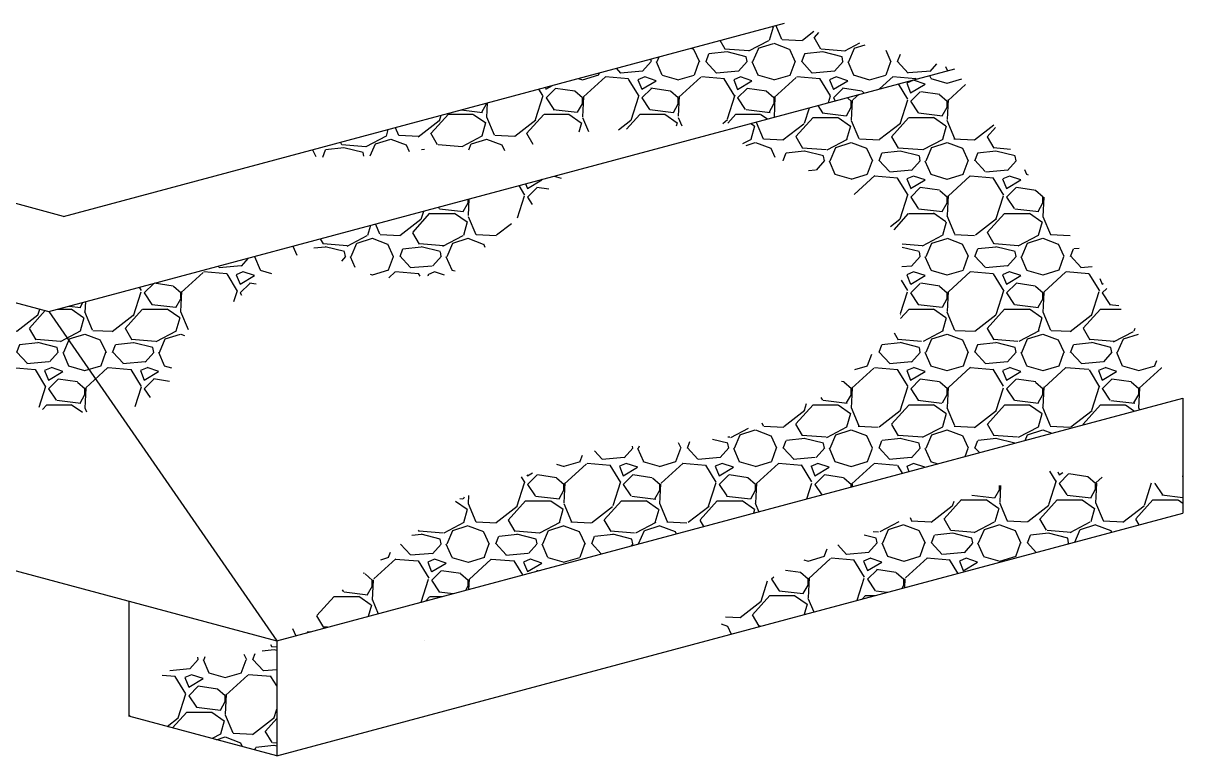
# Model space of a CAD drawing. Header units: feet. Extents: x 425 to 893, y 594 to 1262.
# Drawn here: x 455.91 to 486.17, y 594.49 to 613.61 of the extents above; entities that cross this region are included whole.
import ezdxf

# ---------------------------------------------------------------- set-up
doc = ezdxf.new("R2010")
doc.units = ezdxf.units.FT
doc.header["$MEASUREMENT"] = 0
doc.layers.add('Ground', color=252, linetype='Continuous', lineweight=30)
doc.layers.add('Riprap Hatch', color=253, linetype='Continuous')
pattern_1 = [(228.0128, (1.8, 2.5), (-19.9999955803954, -22.50000335401812), [0.33634, -33.29772]), (184.9697, (1.575, 2.25), (30.00000262879409, 2.49997826751763), [0.57717, -57.1398125]), (132.5104, (1, 2.2), (24.99997679586703, -27.500021684678), [0.4069700000000001, -40.29008]), (267.2737, (0.025, 1.575), (2.499990044317976, 50.00000073743367), [0.525595, -52.033895]), (292.8337, (0, 1.05), (-12.50002476359285, 29.99999102944444), [0.5153875, -51.02343250000001]), (357.2737, (0.2, 0.5750000000000001), (-50.00000073743367, 2.499990044317979), [0.525595, -52.033895]), (37.6942, (0.725, 0.55), (-32.50001836404494, -24.99997601290132), [0.6950725, -68.8121225]), (72.2553, (1.275, 0.9750000000000001), (17.50002690676352, 54.99999057809796), [0.65622, -64.9658025]), (121.4296, (1.475, 1.6), (-20.00002058544091, 32.49998759123142), [0.527375, -52.2101825]), (175.2364, (1.2, 2.05), (27.50000236579896, -2.499978831653151), [0.6020800000000001, -29.5019075]), (222.3974, (0.6, 2.1), (-30.00001837768309, -27.4999802050353), [0.77862, -77.0834375]), (138.8141, (2.5, 1.55), (-17.50000736701429, 14.99999328335689), [0.2657525, -26.30961]), (171.4692, (2.3, 1.725), (32.49999571203782, -5.000019775099476), [0.5055925, -50.0537775]), (225, (1.8, 1.8), (-2.775557561562891e-16, -2.50000077362238), [0.3535525, -3.18198]), (203.1986, (1.625, 2.1), (12.49999932666769, 5.000003313162135), [0.190395, -18.8490375]), (291.8014, (1.45, 2.025), (-2.499999776251622, 7.500000682526925), [0.2692575, -13.193655]), (30.9638, (1.55, 1.775), (7.499995055719994, 5.000006208851832), [0.4373225, -14.1400575]), (161.5651, (1.925, 2), (5.000001086482405, -2.499996008056769), [0.3162275000000001, -7.5894675]), (16.38950000000001, (0, 2.025), (25.0000054960299, 7.499981774544926), [0.443, -43.8571125]), (70.3462, (0.425, 2.15), (-9.999988118429364, -27.50000533901556), [0.3716524999999999, -36.79352]), (293.1986, (1.925, 2.5), (-5.000003313162135, 12.49999932666769), [0.3807875, -18.658645]), (343.6105, (2.075, 2.15), (-25.00000549602989, 7.499981774544934), [0.443, -43.8571125]), (339.444, (0, 0.475), (-12.50000461135606, 4.999989991053961), [0.4272, -20.93281]), (294.7751, (0.4, 0.325), (-12.49998047311292, 27.50000855459779), [0.357945, -35.4366075]), (66.80140000000002, (1.95, 0), (5.000003313162137, 12.49999932666769), [0.3807875, -18.658645]), (17.354, (2.1, 0.35), (-32.50000504774208, -9.999986255647796), [0.4190775, -41.48855999999999]), (69.444, (0.725, 0), (-4.999989991053967, -12.50000461135605), [0.2136, -21.14641]), (101.3099, (1.8, 0), (-2.499994080404013, 10.00000188057738), [0.127475, -12.6200725]), (165.9638, (1.775, 0.125), (7.500001364974349, -2.499995143403114), [0.5153875, -9.792375]), (186.009, (1.275, 0.25), (24.9999993772651, 2.499998293704603), [0.477625, -47.2848075]), (303.6901, (1.55, 1.55), (-2.500003336267977, 4.999998894427901), [0.360555, -8.6533225]), (353.1572, (1.75, 1.25), (42.49999841369637, -5.000019994811903), [0.6294850000000001, -62.31890749999999]), (60.94540000000001, (2.375, 1.175), (-10.0000000679982, -17.50000096142422), [0.25739, -25.481685]), (90, (2.5, 1.4), (-2.5, 2.5), [0.15, -2.35]), (120.2564, (1.225, 0.325), (9.999987217006735, -17.50000613963683), [0.34731, -34.38380000000001]), (48.01280000000001, (1.05, 0.625), (19.9999955803954, 22.50000335401812), [0.67268, -32.96138]), (0, (1.5, 1.125), (2.5, 2.5), [0.65, -1.85]), (325.3048, (2.15, 1.125), (-24.99998564746882, 17.50002152398615), [0.395285, -39.133185]), (254.0546, (2.475, 0.8999999999999999), (-2.499999723240953, -10.00000031663038), [0.364005, -17.83627]), (207.646, (2.375, 0.55), (-47.49998951794898, -25.00001928292295), [0.5926625, -58.67368499999999]), (175.4261, (1.85, 0.275), (-32.50000139578034, 2.49998700290271), [0.6269975, -62.07268499999999])]

msp = doc.modelspace()

# ---------------------------------------------------------------- hatches: boundary and pattern name
at = {"layer": 'Riprap Hatch'}
h = msp.add_hatch(dxfattribs=at)
h.set_pattern_fill('GRAVEL', color=256, scale=2.5, style=0)
h.set_pattern_definition([(228.0128, (464.7828897661092, 612.5881663372335), (-19.9999955803954, -22.50000335401812), [0.33634, -33.29772]), (184.9697, (464.5578897661092, 612.3381663372335), (30.00000262879409, 2.49997826751763), [0.57717, -57.1398125]), (132.5104, (463.9828897661092, 612.2881663372335), (24.99997679586703, -27.500021684678), [0.4069700000000001, -40.29008]), (267.2737, (463.0078897661092, 611.6631663372335), (2.499990044317976, 50.00000073743367), [0.525595, -52.033895]), (292.8337, (462.9828897661092, 611.1381663372334), (-12.50002476359285, 29.99999102944444), [0.5153875, -51.02343250000001]), (357.2737, (463.1828897661092, 610.6631663372335), (-50.00000073743367, 2.499990044317979), [0.525595, -52.033895]), (37.6942, (463.7078897661092, 610.6381663372334), (-32.50001836404494, -24.99997601290132), [0.6950725, -68.8121225]), (72.2553, (464.2578897661092, 611.0631663372335), (17.50002690676352, 54.99999057809796), [0.65622, -64.9658025]), (121.4296, (464.4578897661092, 611.6881663372335), (-20.00002058544091, 32.49998759123142), [0.527375, -52.2101825]), (175.2364, (464.1828897661092, 612.1381663372334), (27.50000236579896, -2.499978831653151), [0.6020800000000001, -29.5019075]), (222.3974, (463.5828897661092, 612.1881663372335), (-30.00001837768309, -27.4999802050353), [0.77862, -77.0834375]), (138.8141, (465.4828897661092, 611.6381663372334), (-17.50000736701429, 14.99999328335689), [0.2657525, -26.30961]), (171.4692, (465.2828897661092, 611.8131663372335), (32.49999571203782, -5.000019775099476), [0.5055925, -50.0537775]), (225, (464.7828897661092, 611.8881663372334), (-2.775557561562891e-16, -2.50000077362238), [0.3535525, -3.18198]), (203.1986, (464.6078897661092, 612.1881663372335), (12.49999932666769, 5.000003313162135), [0.190395, -18.8490375]), (291.8014, (464.4328897661092, 612.1131663372335), (-2.499999776251622, 7.500000682526925), [0.2692575, -13.193655]), (30.9638, (464.5328897661092, 611.8631663372335), (7.499995055719994, 5.000006208851832), [0.4373225, -14.1400575]), (161.5651, (464.9078897661092, 612.0881663372335), (5.000001086482405, -2.499996008056769), [0.3162275000000001, -7.5894675]), (16.38950000000001, (462.9828897661092, 612.1131663372335), (25.0000054960299, 7.499981774544926), [0.443, -43.8571125]), (70.3462, (463.4078897661092, 612.2381663372335), (-9.999988118429364, -27.50000533901556), [0.3716524999999999, -36.79352]), (293.1986, (464.9078897661092, 612.5881663372335), (-5.000003313162135, 12.49999932666769), [0.3807875, -18.658645]), (343.6105, (465.0578897661092, 612.2381663372335), (-25.00000549602989, 7.499981774544934), [0.443, -43.8571125]), (339.444, (462.9828897661092, 610.5631663372335), (-12.50000461135606, 4.999989991053961), [0.4272, -20.93281]), (294.7751, (463.3828897661092, 610.4131663372335), (-12.49998047311292, 27.50000855459779), [0.357945, -35.4366075]), (66.80140000000002, (464.9328897661092, 610.0881663372335), (5.000003313162137, 12.49999932666769), [0.3807875, -18.658645]), (17.354, (465.0828897661092, 610.4381663372335), (-32.50000504774208, -9.999986255647796), [0.4190775, -41.48855999999999]), (69.444, (463.7078897661092, 610.0881663372335), (-4.999989991053967, -12.50000461135605), [0.2136, -21.14641]), (101.3099, (464.7828897661092, 610.0881663372335), (-2.499994080404013, 10.00000188057738), [0.127475, -12.6200725]), (165.9638, (464.7578897661092, 610.2131663372335), (7.500001364974349, -2.499995143403114), [0.5153875, -9.792375]), (186.009, (464.2578897661092, 610.3381663372335), (24.9999993772651, 2.499998293704603), [0.477625, -47.2848075]), (303.6901, (464.5328897661092, 611.6381663372334), (-2.500003336267977, 4.999998894427901), [0.360555, -8.6533225]), (353.1572, (464.7328897661092, 611.3381663372335), (42.49999841369637, -5.000019994811903), [0.6294850000000001, -62.31890749999999]), (60.94540000000001, (465.3578897661092, 611.2631663372334), (-10.0000000679982, -17.50000096142422), [0.25739, -25.481685]), (90, (465.4828897661092, 611.4881663372335), (-2.5, 2.5), [0.15, -2.35]), (120.2564, (464.2078897661092, 610.4131663372335), (9.999987217006735, -17.50000613963683), [0.34731, -34.38380000000001]), (48.01280000000001, (464.0328897661092, 610.7131663372335), (19.9999955803954, 22.50000335401812), [0.67268, -32.96138]), (0, (464.4828897661092, 611.2131663372335), (2.5, 2.5), [0.65, -1.85]), (325.3048, (465.1328897661092, 611.2131663372335), (-24.99998564746882, 17.50002152398615), [0.395285, -39.133185]), (254.0546, (465.4578897661092, 610.9881663372335), (-2.499999723240953, -10.00000031663038), [0.364005, -17.83627]), (207.646, (465.3578897661092, 610.6381663372334), (-47.49998951794898, -25.00001928292295), [0.5926625, -58.67368499999999]), (175.4261, (464.8328897661092, 610.3631663372335), (-32.50000139578034, 2.49998700290271), [0.6269975, -62.07268499999999])])
h.paths.add_polyline_path([(475.7755066484345, 613.6053117081404), (462.9828897661092, 610.177540345441), (463.9582799435743, 610.0881663372335), (465.3780755102541, 610.162790016046), (466.8725934594215, 610.3866640485764), (467.9934848504389, 610.237415192905), (468.7407467541644, 610.3120388717174), (470.3847182557344, 610.7597854387319), (475.1200399405352, 611.0497142312338), (480.2165831082405, 612.4153288572109)])
h = msp.add_hatch(dxfattribs=at)
h.set_pattern_fill('GRAVEL', color=256, scale=2.5, style=0)
h.set_pattern_definition(pattern_1)
h.paths.add_polyline_path([(470.1043455373054, 609.7057629664068), (463.2112043863714, 607.8587513617002), (465.1972678823687, 606.9452570217453), (467.0506097435439, 607.038938109244), (468.0583183147155, 607.8485029571464)], flags=17)
h.paths.add_polyline_path([(480.2165831082406, 612.4153288572109), (473.9720527062034, 610.7421119788734), (477.3252396973065, 609.3720452057294), (478.8508917487293, 608.0177849130018), (478.7943889500353, 605.6478313365134), (476.8731964477496, 603.8985782648285), (474.2174293190999, 602.7700287952027), (470.9401035914761, 602.48789220211), (467.2672374129899, 601.1900592280015), (462.5235095593406, 597.4857019528304), (486.1669315798965, 603.8209377895467)])
h = msp.add_hatch(dxfattribs=at)
h.set_pattern_fill('GRAVEL', color=256, scale=2.5, style=0)
h.set_pattern_definition(pattern_1)
h.paths.add_polyline_path([(456.5731610876849, 606.0800930204946), (458.8144108654478, 603.5962590760985), (459.6997837023492, 604.1262611131936), (459.8354849385692, 605.0071198328338), (460.3104392653386, 605.7524622873135), (461.192497300768, 606.1590125808433), (461.6674545566786, 606.5655628743729), (463.6516491738005, 607.9767681868024)])
h = msp.add_hatch(dxfattribs=at)
h.set_pattern_fill('GRAVEL', color=256, scale=2.5, style=0)
h.set_pattern_definition(pattern_1)
h.paths.add_polyline_path([(456.5731610876854, 606.0800930204942), (453.6963670787528, 606.8509276519785), (454.1651135274596, 605.2302897835993), (455.2860049184767, 604.3347981476173), (456.6310722443849, 603.3646813347764), (458.8144108654478, 603.5962590760986)])
h = msp.add_hatch(dxfattribs=at)
h.set_pattern_fill('GRAVEL', color=256, scale=2.5, style=0)
h.set_pattern_definition([(228.0128, (475.6712906709672, 600.026330737576), (-19.9999955803954, -22.50000335401812), [0.33634, -33.29772]), (184.9697, (475.4462906709672, 599.776330737576), (30.00000262879409, 2.49997826751763), [0.57717, -57.1398125]), (132.5104, (474.8712906709672, 599.7263307375761), (24.99997679586703, -27.500021684678), [0.4069700000000001, -40.29008]), (267.2737, (473.8962906709672, 599.1013307375761), (2.499990044317976, 50.00000073743367), [0.525595, -52.033895]), (292.8337, (473.8712906709672, 598.576330737576), (-12.50002476359285, 29.99999102944444), [0.5153875, -51.02343250000001]), (357.2737, (474.0712906709672, 598.1013307375761), (-50.00000073743367, 2.499990044317979), [0.525595, -52.033895]), (37.6942, (474.5962906709672, 598.076330737576), (-32.50001836404494, -24.99997601290132), [0.6950725, -68.8121225]), (72.2553, (475.1462906709672, 598.501330737576), (17.50002690676352, 54.99999057809796), [0.65622, -64.9658025]), (121.4296, (475.3462906709672, 599.126330737576), (-20.00002058544091, 32.49998759123142), [0.527375, -52.2101825]), (175.2364, (475.0712906709672, 599.576330737576), (27.50000236579896, -2.499978831653151), [0.6020800000000001, -29.5019075]), (222.3974, (474.4712906709672, 599.626330737576), (-30.00001837768309, -27.4999802050353), [0.77862, -77.0834375]), (138.8141, (476.3712906709672, 599.076330737576), (-17.50000736701429, 14.99999328335689), [0.2657525, -26.30961]), (171.4692, (476.1712906709672, 599.251330737576), (32.49999571203782, -5.000019775099476), [0.5055925, -50.0537775]), (225, (475.6712906709672, 599.326330737576), (-2.775557561562891e-16, -2.50000077362238), [0.3535525, -3.18198]), (203.1986, (475.4962906709672, 599.626330737576), (12.49999932666769, 5.000003313162135), [0.190395, -18.8490375]), (291.8014, (475.3212906709672, 599.551330737576), (-2.499999776251622, 7.500000682526925), [0.2692575, -13.193655]), (30.9638, (475.4212906709672, 599.301330737576), (7.499995055719994, 5.000006208851832), [0.4373225, -14.1400575]), (161.5651, (475.7962906709672, 599.526330737576), (5.000001086482405, -2.499996008056769), [0.3162275000000001, -7.5894675]), (16.38950000000001, (473.8712906709672, 599.551330737576), (25.0000054960299, 7.499981774544926), [0.443, -43.8571125]), (70.3462, (474.2962906709672, 599.676330737576), (-9.999988118429364, -27.50000533901556), [0.3716524999999999, -36.79352]), (293.1986, (475.7962906709672, 600.026330737576), (-5.000003313162135, 12.49999932666769), [0.3807875, -18.658645]), (343.6105, (475.9462906709672, 599.676330737576), (-25.00000549602989, 7.499981774544934), [0.443, -43.8571125]), (339.444, (473.8712906709672, 598.001330737576), (-12.50000461135606, 4.999989991053961), [0.4272, -20.93281]), (294.7751, (474.2712906709672, 597.8513307375761), (-12.49998047311292, 27.50000855459779), [0.357945, -35.4366075]), (66.80140000000002, (475.8212906709672, 597.526330737576), (5.000003313162137, 12.49999932666769), [0.3807875, -18.658645]), (17.354, (475.9712906709672, 597.876330737576), (-32.50000504774208, -9.999986255647796), [0.4190775, -41.48855999999999]), (69.444, (474.5962906709672, 597.526330737576), (-4.999989991053967, -12.50000461135605), [0.2136, -21.14641]), (101.3099, (475.6712906709672, 597.526330737576), (-2.499994080404013, 10.00000188057738), [0.127475, -12.6200725]), (165.9638, (475.6462906709672, 597.651330737576), (7.500001364974349, -2.499995143403114), [0.5153875, -9.792375]), (186.009, (475.1462906709672, 597.776330737576), (24.9999993772651, 2.499998293704603), [0.477625, -47.2848075]), (303.6901, (475.4212906709672, 599.076330737576), (-2.500003336267977, 4.999998894427901), [0.360555, -8.6533225]), (353.1572, (475.6212906709672, 598.776330737576), (42.49999841369637, -5.000019994811903), [0.6294850000000001, -62.31890749999999]), (60.94540000000001, (476.2462906709672, 598.701330737576), (-10.0000000679982, -17.50000096142422), [0.25739, -25.481685]), (90, (476.3712906709672, 598.926330737576), (-2.5, 2.5), [0.15, -2.35]), (120.2564, (475.0962906709672, 597.8513307375761), (9.999987217006735, -17.50000613963683), [0.34731, -34.38380000000001]), (48.01280000000001, (474.9212906709672, 598.151330737576), (19.9999955803954, 22.50000335401812), [0.67268, -32.96138]), (0, (475.3712906709672, 598.651330737576), (2.5, 2.5), [0.65, -1.85]), (325.3048, (476.0212906709672, 598.651330737576), (-24.99998564746882, 17.50002152398615), [0.395285, -39.133185]), (254.0546, (476.3462906709672, 598.426330737576), (-2.499999723240953, -10.00000031663038), [0.364005, -17.83627]), (207.646, (476.2462906709672, 598.076330737576), (-47.49998951794898, -25.00001928292295), [0.5926625, -58.67368499999999]), (175.4261, (475.7212906709672, 597.801330737576), (-32.50000139578034, 2.49998700290271), [0.6269975, -62.07268499999999])])
h.paths.add_polyline_path([(486.1669315798962, 601.7761208310769), (485.4348501187208, 601.5985234444232), (482.558362101606, 601.9340973962993), (479.817873953677, 601.003377689205), (478.0916644993766, 600.3304671570079), (476.597019842889, 599.7837284306031), (475.3549899016151, 599.0687616780567), (474.2182158299011, 598.1014528862966), (473.8712906709672, 597.526330737576), (486.1669315798964, 600.8209377895469)])
h = msp.add_hatch(dxfattribs=at)
h.set_pattern_fill('GRAVEL', color=256, scale=2.5, style=0)
h.set_pattern_definition([(228.0128, (460.4598062541834, 596.9857019528306), (-19.9999955803954, -22.50000335401812), [0.33634, -33.29772]), (184.9697, (460.2348062541834, 596.7357019528306), (30.00000262879409, 2.49997826751763), [0.57717, -57.1398125]), (132.5104, (459.6598062541834, 596.6857019528306), (24.99997679586703, -27.500021684678), [0.4069700000000001, -40.29008]), (267.2737, (458.6848062541833, 596.0607019528306), (2.499990044317976, 50.00000073743367), [0.525595, -52.033895]), (292.8337, (458.6598062541834, 595.5357019528305), (-12.50002476359285, 29.99999102944444), [0.5153875, -51.02343250000001]), (357.2737, (458.8598062541834, 595.0607019528306), (-50.00000073743367, 2.499990044317979), [0.525595, -52.033895]), (37.6942, (459.3848062541834, 595.0357019528305), (-32.50001836404494, -24.99997601290132), [0.6950725, -68.8121225]), (72.2553, (459.9348062541833, 595.4607019528306), (17.50002690676352, 54.99999057809796), [0.65622, -64.9658025]), (121.4296, (460.1348062541834, 596.0857019528306), (-20.00002058544091, 32.49998759123142), [0.527375, -52.2101825]), (175.2364, (459.8598062541834, 596.5357019528305), (27.50000236579896, -2.499978831653151), [0.6020800000000001, -29.5019075]), (222.3974, (459.2598062541834, 596.5857019528306), (-30.00001837768309, -27.4999802050353), [0.77862, -77.0834375]), (138.8141, (461.1598062541834, 596.0357019528305), (-17.50000736701429, 14.99999328335689), [0.2657525, -26.30961]), (171.4692, (460.9598062541834, 596.2107019528306), (32.49999571203782, -5.000019775099476), [0.5055925, -50.0537775]), (225, (460.4598062541834, 596.2857019528305), (-2.775557561562891e-16, -2.50000077362238), [0.3535525, -3.18198]), (203.1986, (460.2848062541834, 596.5857019528306), (12.49999932666769, 5.000003313162135), [0.190395, -18.8490375]), (291.8014, (460.1098062541834, 596.5107019528306), (-2.499999776251622, 7.500000682526925), [0.2692575, -13.193655]), (30.9638, (460.2098062541834, 596.2607019528306), (7.499995055719994, 5.000006208851832), [0.4373225, -14.1400575]), (161.5651, (460.5848062541834, 596.4857019528306), (5.000001086482405, -2.499996008056769), [0.3162275000000001, -7.5894675]), (16.38950000000001, (458.6598062541834, 596.5107019528306), (25.0000054960299, 7.499981774544926), [0.443, -43.8571125]), (70.3462, (459.0848062541834, 596.6357019528306), (-9.999988118429364, -27.50000533901556), [0.3716524999999999, -36.79352]), (293.1986, (460.5848062541834, 596.9857019528306), (-5.000003313162135, 12.49999932666769), [0.3807875, -18.658645]), (343.6105, (460.7348062541834, 596.6357019528306), (-25.00000549602989, 7.499981774544934), [0.443, -43.8571125]), (339.444, (458.6598062541834, 594.9607019528306), (-12.50000461135606, 4.999989991053961), [0.4272, -20.93281]), (294.7751, (459.0598062541833, 594.8107019528306), (-12.49998047311292, 27.50000855459779), [0.357945, -35.4366075]), (66.80140000000002, (460.6098062541834, 594.4857019528306), (5.000003313162137, 12.49999932666769), [0.3807875, -18.658645]), (17.354, (460.7598062541834, 594.8357019528306), (-32.50000504774208, -9.999986255647796), [0.4190775, -41.48855999999999]), (69.444, (459.3848062541834, 594.4857019528306), (-4.999989991053967, -12.50000461135605), [0.2136, -21.14641]), (101.3099, (460.4598062541834, 594.4857019528306), (-2.499994080404013, 10.00000188057738), [0.127475, -12.6200725]), (165.9638, (460.4348062541833, 594.6107019528306), (7.500001364974349, -2.499995143403114), [0.5153875, -9.792375]), (186.009, (459.9348062541833, 594.7357019528306), (24.9999993772651, 2.499998293704603), [0.477625, -47.2848075]), (303.6901, (460.2098062541834, 596.0357019528305), (-2.500003336267977, 4.999998894427901), [0.360555, -8.6533225]), (353.1572, (460.4098062541834, 595.7357019528306), (42.49999841369637, -5.000019994811903), [0.6294850000000001, -62.31890749999999]), (60.94540000000001, (461.0348062541834, 595.6607019528305), (-10.0000000679982, -17.50000096142422), [0.25739, -25.481685]), (90, (461.1598062541834, 595.8857019528306), (-2.5, 2.5), [0.15, -2.35]), (120.2564, (459.8848062541834, 594.8107019528306), (9.999987217006735, -17.50000613963683), [0.34731, -34.38380000000001]), (48.01280000000001, (459.7098062541834, 595.1107019528306), (19.9999955803954, 22.50000335401812), [0.67268, -32.96138]), (0, (460.1598062541834, 595.6107019528306), (2.5, 2.5), [0.65, -1.85]), (325.3048, (460.8098062541833, 595.6107019528306), (-24.99998564746882, 17.50002152398615), [0.395285, -39.133185]), (254.0546, (461.1348062541834, 595.3857019528306), (-2.499999723240953, -10.00000031663038), [0.364005, -17.83627]), (207.646, (461.0348062541834, 595.0357019528305), (-47.49998951794898, -25.00001928292295), [0.5926625, -58.67368499999999]), (175.4261, (460.5098062541834, 594.7607019528306), (-32.50000139578034, 2.49998700290271), [0.6269975, -62.07268499999999])])
h.paths.add_polyline_path([(462.5235095593405, 597.4857019528303), (462.065028277381, 597.1624687946297), (461.1553803326545, 597.109792777209), (460.2589101827969, 597.0439481485272), (459.3097100055897, 596.4381731620089), (458.6598062541834, 595.5209781332404), (462.5235095593405, 594.4857019528306)])

# ---------------------------------------------------------------- linework, layer by layer
at = {"layer": 'Ground'}
for p, q in [((456.9617137593233, 608.5641710969371), (475.7755066484344, 613.6053117081406)), ((456.5731610876851, 606.0800930204945), (480.2165831082406, 612.4153288572107)), ((456.9617137593233, 608.5641710969371), (446.9139028247944, 611.2564739225447)), ((442.084273693349, 609.9623786970321), (456.5731610876852, 606.0800930204944)), ((456.5731610876852, 606.0800930204944), (462.5235095593407, 597.4857019528305)), ((462.5235095593407, 597.4857019528305), (486.1669315798964, 603.8209377895467)), ((462.5235095593407, 597.4857019528304), (486.1669315798962, 603.8209377895462)), ((486.1669315798962, 603.8209377895466), (486.1669315798963, 600.8209377895467)), ((442.0842736933491, 602.9623786970319), (462.5235095593407, 597.4857019528305)), ((462.5235095593405, 594.4857019528305), (486.1669315798963, 600.8209377895467)), ((458.6598062541835, 598.5209781332405), (458.6598062541835, 595.5209781332404)), ((462.5235095593407, 597.4857019528305), (462.5235095593407, 597.4857019528305)), ((462.5235095593405, 597.4857019528304), (462.5235095593406, 594.4857019528305)), ((466.3872128644977, 597.4857019528305), (466.3872128644977, 597.4857019528305)), ((462.5235095593405, 594.4857019528305), (458.6598062541835, 595.5209781332404))]:
    msp.add_line(p, q, dxfattribs=at)

doc.saveas('drawing.dxf')
